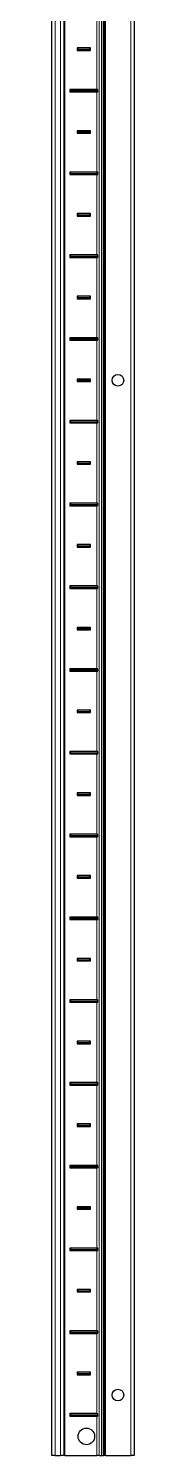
# Model space of a CAD drawing. Header units: millimetres. Extents: x -199 to 3951, y -1847 to 1507.
# Drawn here: x 1214 to 1263, y -852 to 10 of the extents above; entities that cross this region are included whole.
import ezdxf

# ---------------------------------------------------------------- set-up
doc = ezdxf.new("R2010")
doc.units = ezdxf.units.MM

msp = doc.modelspace()

# ---------------------------------------------------------------- linework, layer by layer
at = {"color": 7, "linetype": 'Continuous', "lineweight": 25}
for p, q in [((1213.68, -851.79), (1213.68, 447.21)), ((1220.88, 447.21), (1220.88, -851.79)), ((1243.55, 447.21), (1243.55, -851.79)), ((1243.58, 447.21), (1243.58, -851.79)), ((1245.38, 447.21), (1245.38, -851.79)), ((1263.38, 447.21), (1263.38, -851.79)), ((1237.03, -1.54), (1229.03, -1.54)), ((1229.03, -1.54), (1229.03, -3.04)), ((1229.78, -2.29), (1229.03, -1.54)), ((1229.78, -2.29), (1229.03, -3.04)), ((1229.03, -3.04), (1237.03, -3.04)), ((1229.78, -2.29), (1236.28, -2.29)), ((1236.28, -2.29), (1237.03, -1.54)), ((1236.28, -2.29), (1237.03, -3.04)), ((1237.03, -3.04), (1237.03, -1.54)), ((1240.93, -26.54), (1224.53, -26.54)), ((1224.53, -26.54), (1224.53, -28.04)), ((1225.28, -27.29), (1224.53, -26.54)), ((1225.28, -27.29), (1224.53, -28.04)), ((1224.53, -28.04), (1240.93, -28.04)), ((1225.28, -27.29), (1240.78, -27.29)), ((1240.78, -27.29), (1241.42, -26.65)), ((1240.78, -27.29), (1241.42, -27.94)), ((1241.42, -27.94), (1241.42, -26.65)), ((1237.03, -51.54), (1229.03, -51.54)), ((1229.03, -51.54), (1229.03, -53.04)), ((1229.78, -52.29), (1229.03, -51.54)), ((1236.28, -52.29), (1237.03, -51.54)), ((1237.03, -53.04), (1237.03, -51.54)), ((1229.78, -52.29), (1229.03, -53.04)), ((1229.03, -53.04), (1237.03, -53.04)), ((1229.78, -52.29), (1236.28, -52.29)), ((1236.28, -52.29), (1237.03, -53.04)), ((1240.93, -76.54), (1224.53, -76.54)), ((1224.53, -76.54), (1224.53, -78.04)), ((1225.28, -77.29), (1224.53, -76.54)), ((1225.28, -77.29), (1224.53, -78.04)), ((1225.28, -77.29), (1240.78, -77.29)), ((1240.78, -77.29), (1241.42, -76.65)), ((1240.78, -77.29), (1241.42, -77.94)), ((1241.42, -77.94), (1241.42, -76.65)), ((1224.53, -78.04), (1240.93, -78.04)), ((1237.03, -101.54), (1229.03, -101.54)), ((1229.03, -101.54), (1229.03, -103.04)), ((1229.78, -102.29), (1229.03, -101.54)), ((1229.78, -102.29), (1229.03, -103.04)), ((1229.03, -103.04), (1237.03, -103.04)), ((1229.78, -102.29), (1236.28, -102.29)), ((1236.28, -102.29), (1237.03, -101.54)), ((1236.28, -102.29), (1237.03, -103.04)), ((1237.03, -103.04), (1237.03, -101.54)), ((1240.93, -126.54), (1224.53, -126.54)), ((1224.53, -126.54), (1224.53, -128.04)), ((1225.28, -127.29), (1224.53, -126.54)), ((1225.28, -127.29), (1224.53, -128.04)), ((1224.53, -128.04), (1240.93, -128.04)), ((1225.28, -127.29), (1240.78, -127.29)), ((1240.78, -127.29), (1241.42, -126.65)), ((1240.78, -127.29), (1241.42, -127.94)), ((1241.42, -127.94), (1241.42, -126.65)), ((1237.03, -151.54), (1229.03, -151.54)), ((1229.03, -151.54), (1229.03, -153.04)), ((1229.78, -152.29), (1229.03, -151.54)), ((1229.78, -152.29), (1229.03, -153.04)), ((1229.03, -153.04), (1237.03, -153.04)), ((1229.78, -152.29), (1236.28, -152.29)), ((1236.28, -152.29), (1237.03, -151.54)), ((1236.28, -152.29), (1237.03, -153.04)), ((1237.03, -153.04), (1237.03, -151.54)), ((1240.93, -176.54), (1224.53, -176.54)), ((1224.53, -176.54), (1224.53, -178.04)), ((1225.28, -177.29), (1224.53, -176.54)), ((1225.28, -177.29), (1224.53, -178.04)), ((1224.53, -178.04), (1240.93, -178.04)), ((1225.28, -177.29), (1240.78, -177.29)), ((1240.78, -177.29), (1241.42, -176.65)), ((1240.78, -177.29), (1241.42, -177.94)), ((1241.42, -177.94), (1241.42, -176.65)), ((1237.03, -201.54), (1229.03, -201.54)), ((1229.03, -201.54), (1229.03, -203.04)), ((1229.78, -202.29), (1229.03, -201.54)), ((1229.78, -202.29), (1229.03, -203.04)), ((1229.03, -203.04), (1237.03, -203.04)), ((1229.78, -202.29), (1236.28, -202.29)), ((1236.28, -202.29), (1237.03, -201.54)), ((1236.28, -202.29), (1237.03, -203.04)), ((1237.03, -203.04), (1237.03, -201.54)), ((1240.93, -226.54), (1224.53, -226.54)), ((1224.53, -226.54), (1224.53, -228.04)), ((1225.28, -227.29), (1224.53, -226.54)), ((1225.28, -227.29), (1224.53, -228.04)), ((1224.53, -228.04), (1240.93, -228.04)), ((1225.28, -227.29), (1240.78, -227.29)), ((1240.78, -227.29), (1241.42, -226.65)), ((1240.78, -227.29), (1241.42, -227.94)), ((1241.42, -227.94), (1241.42, -226.65)), ((1237.03, -251.54), (1229.03, -251.54)), ((1229.03, -251.54), (1229.03, -253.04)), ((1229.78, -252.29), (1229.03, -251.54)), ((1229.78, -252.29), (1229.03, -253.04)), ((1229.03, -253.04), (1237.03, -253.04)), ((1229.78, -252.29), (1236.28, -252.29)), ((1236.28, -252.29), (1237.03, -251.54)), ((1236.28, -252.29), (1237.03, -253.04)), ((1237.03, -253.04), (1237.03, -251.54)), ((1240.93, -276.54), (1224.53, -276.54)), ((1224.53, -276.54), (1224.53, -278.04)), ((1225.28, -277.29), (1224.53, -276.54)), ((1225.28, -277.29), (1224.53, -278.04)), ((1224.53, -278.04), (1240.93, -278.04)), ((1225.28, -277.29), (1240.78, -277.29)), ((1240.78, -277.29), (1241.42, -276.65)), ((1240.78, -277.29), (1241.42, -277.94)), ((1241.42, -277.94), (1241.42, -276.65)), ((1237.03, -301.54), (1229.03, -301.54)), ((1229.03, -301.54), (1229.03, -303.04)), ((1229.78, -302.29), (1229.03, -301.54)), ((1236.28, -302.29), (1237.03, -301.54)), ((1237.03, -303.04), (1237.03, -301.54)), ((1229.78, -302.29), (1229.03, -303.04)), ((1229.03, -303.04), (1237.03, -303.04)), ((1229.78, -302.29), (1236.28, -302.29)), ((1236.28, -302.29), (1237.03, -303.04)), ((1240.93, -326.54), (1224.53, -326.54)), ((1224.53, -326.54), (1224.53, -328.04)), ((1225.28, -327.29), (1224.53, -326.54)), ((1225.28, -327.29), (1224.53, -328.04)), ((1225.28, -327.29), (1240.78, -327.29)), ((1240.78, -327.29), (1241.42, -326.65)), ((1240.78, -327.29), (1241.42, -327.94)), ((1241.42, -327.94), (1241.42, -326.65)), ((1224.53, -328.04), (1240.93, -328.04)), ((1237.03, -351.54), (1229.03, -351.54)), ((1229.03, -351.54), (1229.03, -353.04)), ((1229.78, -352.29), (1229.03, -351.54)), ((1229.78, -352.29), (1229.03, -353.04)), ((1229.03, -353.04), (1237.03, -353.04)), ((1229.78, -352.29), (1236.28, -352.29)), ((1236.28, -352.29), (1237.03, -351.54)), ((1236.28, -352.29), (1237.03, -353.04)), ((1237.03, -353.04), (1237.03, -351.54)), ((1240.93, -376.54), (1224.53, -376.54)), ((1224.53, -376.54), (1224.53, -378.04)), ((1225.28, -377.29), (1224.53, -376.54)), ((1225.28, -377.29), (1224.53, -378.04)), ((1224.53, -378.04), (1240.93, -378.04)), ((1225.28, -377.29), (1240.78, -377.29)), ((1240.78, -377.29), (1241.42, -376.65)), ((1240.78, -377.29), (1241.42, -377.94)), ((1241.42, -377.94), (1241.42, -376.65)), ((1237.03, -401.54), (1229.03, -401.54)), ((1229.03, -401.54), (1229.03, -403.04)), ((1229.78, -402.29), (1229.03, -401.54)), ((1229.78, -402.29), (1229.03, -403.04)), ((1229.03, -403.04), (1237.03, -403.04)), ((1229.78, -402.29), (1236.28, -402.29)), ((1236.28, -402.29), (1237.03, -401.54)), ((1236.28, -402.29), (1237.03, -403.04)), ((1237.03, -403.04), (1237.03, -401.54)), ((1240.93, -426.54), (1224.53, -426.54)), ((1224.53, -426.54), (1224.53, -428.04)), ((1225.28, -427.29), (1224.53, -426.54)), ((1225.28, -427.29), (1224.53, -428.04)), ((1224.53, -428.04), (1240.93, -428.04)), ((1225.28, -427.29), (1240.78, -427.29)), ((1240.78, -427.29), (1241.42, -426.65)), ((1240.78, -427.29), (1241.42, -427.94)), ((1241.42, -427.94), (1241.42, -426.65)), ((1237.03, -451.54), (1229.03, -451.54)), ((1229.03, -451.54), (1229.03, -453.04)), ((1229.78, -452.29), (1229.03, -451.54)), ((1229.78, -452.29), (1229.03, -453.04)), ((1229.03, -453.04), (1237.03, -453.04)), ((1229.78, -452.29), (1236.28, -452.29)), ((1236.28, -452.29), (1237.03, -451.54)), ((1236.28, -452.29), (1237.03, -453.04)), ((1237.03, -453.04), (1237.03, -451.54)), ((1240.93, -476.54), (1224.53, -476.54)), ((1224.53, -476.54), (1224.53, -478.04)), ((1225.28, -477.29), (1224.53, -476.54)), ((1225.28, -477.29), (1224.53, -478.04)), ((1224.53, -478.04), (1240.93, -478.04)), ((1225.28, -477.29), (1240.78, -477.29)), ((1240.78, -477.29), (1241.42, -476.65)), ((1240.78, -477.29), (1241.42, -477.94)), ((1241.42, -477.94), (1241.42, -476.65)), ((1237.03, -501.54), (1229.03, -501.54)), ((1229.03, -501.54), (1229.03, -503.04)), ((1229.78, -502.29), (1229.03, -501.54)), ((1229.78, -502.29), (1229.03, -503.04)), ((1229.03, -503.04), (1237.03, -503.04)), ((1229.78, -502.29), (1236.28, -502.29)), ((1236.28, -502.29), (1237.03, -501.54)), ((1236.28, -502.29), (1237.03, -503.04)), ((1237.03, -503.04), (1237.03, -501.54)), ((1240.93, -526.54), (1224.53, -526.54)), ((1224.53, -526.54), (1224.53, -528.04)), ((1225.28, -527.29), (1224.53, -526.54)), ((1225.28, -527.29), (1224.53, -528.04)), ((1224.53, -528.04), (1240.93, -528.04)), ((1225.28, -527.29), (1240.78, -527.29)), ((1240.78, -527.29), (1241.42, -526.65)), ((1240.78, -527.29), (1241.42, -527.94)), ((1241.42, -527.94), (1241.42, -526.65)), ((1237.03, -551.54), (1229.03, -551.54)), ((1229.03, -551.54), (1229.03, -553.04)), ((1229.78, -552.29), (1229.03, -551.54)), ((1236.28, -552.29), (1237.03, -551.54)), ((1237.03, -553.04), (1237.03, -551.54)), ((1229.78, -552.29), (1229.03, -553.04)), ((1229.03, -553.04), (1237.03, -553.04)), ((1229.78, -552.29), (1236.28, -552.29)), ((1236.28, -552.29), (1237.03, -553.04)), ((1240.93, -576.54), (1224.53, -576.54)), ((1224.53, -576.54), (1224.53, -578.04)), ((1225.28, -577.29), (1224.53, -576.54)), ((1225.28, -577.29), (1224.53, -578.04)), ((1225.28, -577.29), (1240.78, -577.29)), ((1240.78, -577.29), (1241.42, -576.65)), ((1240.78, -577.29), (1241.42, -577.94)), ((1241.42, -577.94), (1241.42, -576.65)), ((1224.53, -578.04), (1240.93, -578.04)), ((1237.03, -601.54), (1229.03, -601.54)), ((1229.03, -601.54), (1229.03, -603.04)), ((1229.78, -602.29), (1229.03, -601.54)), ((1229.78, -602.29), (1229.03, -603.04)), ((1229.03, -603.04), (1237.03, -603.04)), ((1229.78, -602.29), (1236.28, -602.29)), ((1236.28, -602.29), (1237.03, -601.54)), ((1236.28, -602.29), (1237.03, -603.04)), ((1237.03, -603.04), (1237.03, -601.54)), ((1240.93, -626.54), (1224.53, -626.54)), ((1224.53, -626.54), (1224.53, -628.04)), ((1225.28, -627.29), (1224.53, -626.54)), ((1225.28, -627.29), (1224.53, -628.04)), ((1224.53, -628.04), (1240.93, -628.04)), ((1225.28, -627.29), (1240.78, -627.29)), ((1240.78, -627.29), (1241.42, -626.65)), ((1240.78, -627.29), (1241.42, -627.94)), ((1241.42, -627.94), (1241.42, -626.65)), ((1237.03, -651.54), (1229.03, -651.54)), ((1229.03, -651.54), (1229.03, -653.04)), ((1229.78, -652.29), (1229.03, -651.54)), ((1229.78, -652.29), (1229.03, -653.04)), ((1229.03, -653.04), (1237.03, -653.04)), ((1229.78, -652.29), (1236.28, -652.29)), ((1236.28, -652.29), (1237.03, -651.54)), ((1236.28, -652.29), (1237.03, -653.04)), ((1237.03, -653.04), (1237.03, -651.54)), ((1240.93, -676.54), (1224.53, -676.54)), ((1224.53, -676.54), (1224.53, -678.04)), ((1225.28, -677.29), (1224.53, -676.54)), ((1225.28, -677.29), (1224.53, -678.04)), ((1224.53, -678.04), (1240.93, -678.04)), ((1225.28, -677.29), (1240.78, -677.29)), ((1240.78, -677.29), (1241.42, -676.65)), ((1240.78, -677.29), (1241.42, -677.94)), ((1241.42, -677.94), (1241.42, -676.65)), ((1237.03, -701.54), (1229.03, -701.54)), ((1229.03, -701.54), (1229.03, -703.04)), ((1229.78, -702.29), (1229.03, -701.54)), ((1229.78, -702.29), (1229.03, -703.04)), ((1229.03, -703.04), (1237.03, -703.04)), ((1229.78, -702.29), (1236.28, -702.29)), ((1236.28, -702.29), (1237.03, -701.54)), ((1236.28, -702.29), (1237.03, -703.04)), ((1237.03, -703.04), (1237.03, -701.54)), ((1240.93, -726.54), (1224.53, -726.54)), ((1224.53, -726.54), (1224.53, -728.04)), ((1225.28, -727.29), (1224.53, -726.54)), ((1225.28, -727.29), (1224.53, -728.04)), ((1224.53, -728.04), (1240.93, -728.04)), ((1225.28, -727.29), (1240.78, -727.29)), ((1240.78, -727.29), (1241.42, -726.65)), ((1240.78, -727.29), (1241.42, -727.94)), ((1241.42, -727.94), (1241.42, -726.65)), ((1229.03, -751.54), (1229.03, -753.04)), ((1237.03, -751.54), (1229.03, -751.54)), ((1229.78, -752.29), (1229.03, -751.54)), ((1229.78, -752.29), (1229.03, -753.04)), ((1229.03, -753.04), (1237.03, -753.04)), ((1229.78, -752.29), (1236.28, -752.29)), ((1236.28, -752.29), (1237.03, -751.54)), ((1236.28, -752.29), (1237.03, -753.04)), ((1237.03, -753.04), (1237.03, -751.54)), ((1240.93, -776.54), (1224.53, -776.54)), ((1224.53, -776.54), (1224.53, -778.04)), ((1225.28, -777.29), (1224.53, -776.54)), ((1225.28, -777.29), (1224.53, -778.04)), ((1224.53, -778.04), (1240.93, -778.04)), ((1225.28, -777.29), (1240.78, -777.29)), ((1240.78, -777.29), (1241.42, -776.65)), ((1240.78, -777.29), (1241.42, -777.94)), ((1241.42, -777.94), (1241.42, -776.65)), ((1229.03, -801.54), (1229.03, -803.04)), ((1237.03, -801.54), (1229.03, -801.54)), ((1229.78, -802.29), (1229.03, -801.54)), ((1236.28, -802.29), (1237.03, -801.54)), ((1237.03, -803.04), (1237.03, -801.54)), ((1229.78, -802.29), (1229.03, -803.04)), ((1229.03, -803.04), (1237.03, -803.04)), ((1229.78, -802.29), (1236.28, -802.29)), ((1236.28, -802.29), (1237.03, -803.04)), ((1240.93, -826.54), (1224.53, -826.54)), ((1224.53, -826.54), (1224.53, -828.04)), ((1225.28, -827.29), (1224.53, -826.54)), ((1225.28, -827.29), (1224.53, -828.04)), ((1225.28, -827.29), (1240.78, -827.29)), ((1240.78, -827.29), (1241.42, -826.65)), ((1240.78, -827.29), (1241.42, -827.94)), ((1241.42, -827.94), (1241.42, -826.65)), ((1224.53, -828.04), (1240.93, -828.04)), ((1215.68, -851.79), (1213.68, -851.79)), ((1215.68, -851.79), (1218.88, -851.79)), ((1220.88, -851.79), (1218.88, -851.79)), ((1221.53, -851.79), (1220.88, -851.79)), ((1221.53, -851.79), (1240.93, -851.79)), ((1242.34, -851.79), (1240.93, -851.79)), ((1242.34, -851.79), (1243.55, -851.79)), ((1243.55, -851.79), (1243.58, -851.79)), ((1243.58, -851.79), (1244.79, -851.79)), ((1245.38, -851.79), (1244.79, -851.79)), ((1246.03, -851.79), (1245.38, -851.79)), ((1246.03, -851.79), (1261.38, -851.79)), ((1263.38, -851.79), (1261.38, -851.79))]:
    msp.add_line(p, q, dxfattribs=at)
at = {"color": 8, "linetype": 'Continuous', "lineweight": 18}
for p, q in [((1215.68, 447.21), (1215.68, -851.79)), ((1218.88, -851.79), (1218.88, 447.21)), ((1221.53, 447.21), (1221.53, -851.79)), ((1242.34, 447.21), (1242.34, -851.79)), ((1244.79, -851.79), (1244.79, 447.21)), ((1246.03, 447.21), (1246.03, -851.79)), ((1261.38, -851.79), (1261.38, 447.21)), ((1240.93, -26.54), (1240.93, 21.96)), ((1240.93, -76.54), (1240.93, -28.04)), ((1240.93, -126.54), (1240.93, -78.04)), ((1240.93, -176.54), (1240.93, -128.04)), ((1240.93, -226.54), (1240.93, -178.04)), ((1240.93, -276.54), (1240.93, -228.04)), ((1240.93, -326.54), (1240.93, -278.04)), ((1240.93, -376.54), (1240.93, -328.04)), ((1240.93, -426.54), (1240.93, -378.04)), ((1240.93, -476.54), (1240.93, -428.04)), ((1240.93, -526.54), (1240.93, -478.04)), ((1240.93, -576.54), (1240.93, -528.04)), ((1240.93, -626.54), (1240.93, -578.04)), ((1240.93, -676.54), (1240.93, -628.04)), ((1240.93, -726.54), (1240.93, -678.04)), ((1240.93, -776.54), (1240.93, -728.04)), ((1240.93, -826.54), (1240.93, -778.04)), ((1240.93, -851.79), (1240.93, -828.04))]:
    msp.add_line(p, q, dxfattribs=at)
at = {"color": 7, "linetype": 'Continuous', "lineweight": 25}
for centre, radius in [((1253.53, -202.29), 3.5), ((1253.53, -815.29), 3.5), ((1234.53, -840.29), 5)]:
    msp.add_circle(centre, radius, dxfattribs=at)
for centre, start_param, end_param in [((1240.93, -30.01), 6.034916, 6.283185), ((1240.93, -24.58), 3.141593, 3.389862), ((1240.93, -80.01), 6.034916, 6.283185), ((1240.93, -74.58), 3.141593, 3.389862), ((1240.93, -130.01), 6.034916, 6.283185), ((1240.93, -124.58), 3.141593, 3.389862), ((1240.93, -180.01), 6.034916, 6.283185), ((1240.93, -174.58), 3.141593, 3.389862), ((1240.93, -230.01), 6.034916, 6.283185), ((1240.93, -224.58), 3.141593, 3.389862), ((1240.93, -280.01), 6.034916, 6.283185), ((1240.93, -274.58), 3.141593, 3.389862), ((1240.93, -330.01), 6.034916, 6.283185), ((1240.93, -324.58), 3.141593, 3.389862), ((1240.93, -380.01), 6.034916, 6.283185), ((1240.93, -374.58), 3.141593, 3.389862), ((1240.93, -430.01), 6.034916, 6.283185), ((1240.93, -424.58), 3.141593, 3.389862), ((1240.93, -480.01), 6.034916, 6.283185), ((1240.93, -474.58), 3.141593, 3.389862), ((1240.93, -530.01), 6.034916, 6.283185), ((1240.93, -524.58), 3.141593, 3.389862), ((1240.93, -580.01), 6.034916, 6.283185), ((1240.93, -574.58), 3.141593, 3.389862), ((1240.93, -630.01), 6.034916, 6.283185), ((1240.93, -624.58), 3.141593, 3.389862), ((1240.93, -680.01), 6.034916, 6.283185), ((1240.93, -674.58), 3.141593, 3.389862), ((1240.93, -730.01), 6.034916, 6.283185), ((1240.93, -724.58), 3.141593, 3.389862), ((1240.93, -780.01), 6.034916, 6.283185), ((1240.93, -774.58), 3.141593, 3.389862), ((1240.93, -830.01), 6.034916, 6.283185), ((1240.93, -824.58), 3.141593, 3.389862)]:
    msp.add_ellipse(centre, major_axis=(0, 3.46), ratio=0.57735, start_param=start_param, end_param=end_param, dxfattribs=at)

doc.saveas('drawing.dxf')
